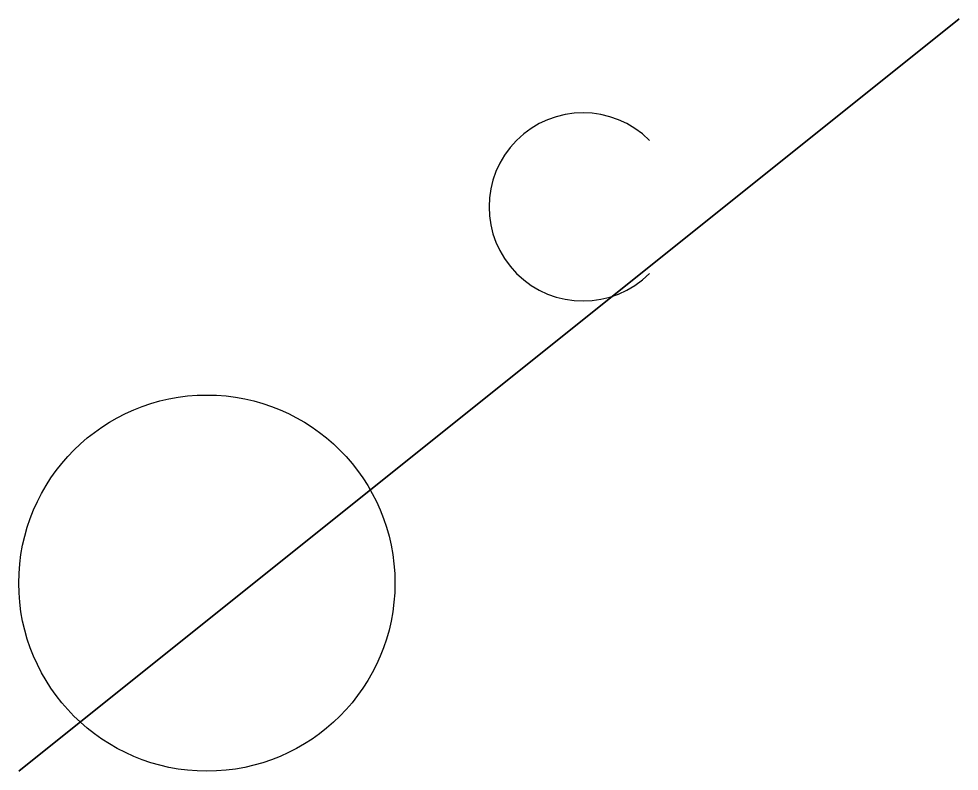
# Model space of a CAD drawing. Header units: metres. Extents: x -5 to 20, y -5 to 15.
import ezdxf

# ---------------------------------------------------------------- set-up
doc = ezdxf.new("R2010")
doc.units = ezdxf.units.M
doc.layers.get('0').update_dxf_attribs({"linetype": 'CONTINUOUS'})
doc.layers.add('Site', color=5, linetype='CONTINUOUS', true_color=0xff8000)

msp = doc.modelspace()

# ---------------------------------------------------------------- linework, layer by layer
msp.add_circle((3, 3), 0)
at = {"layer": 'Site', "color": 1, "lineweight": 35, "true_color": 0xff0000}
msp.add_line((-5, -5), (20, 15), dxfattribs=at)
at = {"layer": 'Site', "color": 0, "linetype": 'BYBLOCK', "lineweight": -2}
msp.add_circle((0, 0), 5, dxfattribs=at)
at = {"layer": 'Site'}
msp.add_arc((10, 10), 2.5, 45, 315, dxfattribs=at)

doc.saveas('drawing.dxf')
